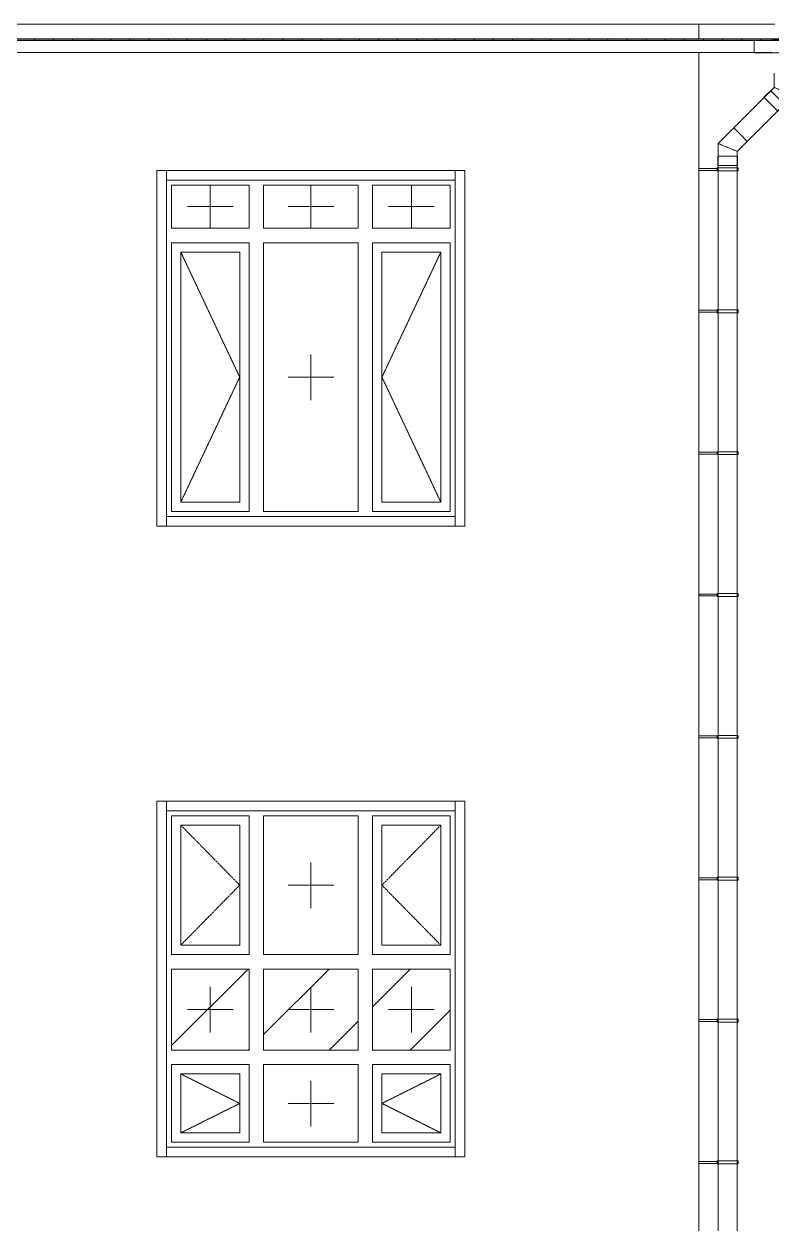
# Model space of a CAD drawing. Header units: millimetres. Extents: x -515342 to 330399, y -224905 to 507333.
# Drawn here: x 236298 to 240210, y 9226 to 15504 of the extents above; entities that cross this region are included whole.
import ezdxf

# ---------------------------------------------------------------- set-up
doc = ezdxf.new("R2010")
doc.units = ezdxf.units.MM
doc.linetypes.add('ASVP_Штриховая_ш2 п1', pattern=[3, 2, -1])
doc.layers.get('0').update_dxf_attribs({"lineweight": 0})
for name, color, linetype, lineweight in [('Витраж', 7, 'Continuous', 0), ('Обобщенные модели', 7, 'Continuous', 0), ('Ограждение', 7, 'Continuous', 0), ('Окна', 7, 'Continuous', 0), ('Окна открывание', 7, 'Continuous', 0), ('Стены внутренние', 7, 'Continuous', 0)]:
    doc.layers.add(name, color=color, linetype=linetype, lineweight=lineweight)
pattern_1 = [(45, (-71.02, 0), (-212.132, 212.132), [])]
pattern_2 = [(236.31, (995.8, 1244.6), (-1777.996, -3556.002), [641.07, -5769.6]), (236.31, (1031.34, 1137.9), (-1777.996, -3556.002), [384.64, -6026.03]), (236.31, (818, 1137.9), (-1777.996, -3556.002), [384.64, -6026.03])]
pattern_3 = [(0, (-71.02, 0), (0, 100), []), (90, (-71.02, 0), (-100, 6e-15), [])]

# ---------------------------------------------------------------- blocks, each defined once
blk = doc.blocks.new('ОкноРехау_3фр__ - ЛК_1570х1820-V39-О_АР_Эскиз_Фасад 1-12 копия 1')
at = {"layer": 'Окна'}
h = blk.add_hatch(dxfattribs=at)
h.set_pattern_fill('FP_1', color=256, style=0, pattern_type=2)
h.set_pattern_definition(pattern_2)
h.paths.add_polyline_path([(15065, 7635), (15155, 7635), (15155, 7943), (14847, 7943), (14847, 7635), (14965, 7635)])
at = {"layer": 'Окна открывание'}
h = blk.add_hatch(dxfattribs=at)
h.set_pattern_fill('FP_2', color=256, style=0, pattern_type=2)
h.set_pattern_definition(pattern_1)
h.paths.add_polyline_path([(13746, 8068), (14152, 8068), (14152, 8492), (13746, 8492), (13746, 8242)])
h = blk.add_hatch(dxfattribs=at)
h.set_pattern_fill('FP_2', color=256, style=0, pattern_type=2)
h.set_pattern_definition(pattern_1)
h.paths.add_polyline_path([(14281.7, 8068), (14722, 8068), (14722, 8492), (14228, 8492), (14228, 8068)])
h = blk.add_hatch(dxfattribs=at)
h.set_pattern_fill('FP_2', color=256, style=0, pattern_type=2)
h.set_pattern_definition(pattern_1)
h.paths.add_polyline_path([(15204, 8068), (15204, 8492), (14798, 8492), (14798, 8068), (15176.3, 8068)])
at = {"layer": 'Окна'}
for p, q in [((14152, 9294), (13746, 9294)), ((13746, 9294), (13746, 8568)), ((14152, 8568), (14152, 9294)), ((14722, 9294), (14228, 9294)), ((14228, 8568), (14228, 9294)), ((14722, 8568), (14722, 9294)), ((15204, 9294), (14798, 9294)), ((14798, 8568), (14798, 9294)), ((15204, 8568), (15204, 9294)), ((13795, 9245), (13795, 8617)), ((14103, 9245), (13795, 9245)), ((14103, 9245), (14103, 8617)), ((14847, 9245), (14847, 8617)), ((15155, 9245), (14847, 9245)), ((15155, 9245), (15155, 8617)), ((13795, 8617), (14103, 8617)), ((14847, 8617), (15155, 8617)), ((14152, 8568), (13746, 8568)), ((14722, 8568), (14228, 8568)), ((15204, 8568), (14798, 8568)), ((13746, 8492), (13746, 8068)), ((13746, 8492), (14152, 8492)), ((14152, 8068), (14152, 8492)), ((14228, 8068), (14228, 8492)), ((14228, 8492), (14722, 8492)), ((14722, 8068), (14722, 8492)), ((14798, 8068), (14798, 8492)), ((14798, 8492), (15204, 8492)), ((15204, 8068), (15204, 8492)), ((14152, 8068), (13746, 8068)), ((14722, 8068), (14228, 8068)), ((15204, 8068), (14798, 8068)), ((14152, 7992), (13746, 7992)), ((13746, 7992), (13746, 7586)), ((14152, 7586), (14152, 7992)), ((14722, 7992), (14228, 7992)), ((14228, 7586), (14228, 7992)), ((14722, 7586), (14722, 7992)), ((15204, 7992), (14798, 7992)), ((14798, 7586), (14798, 7992)), ((15204, 7586), (15204, 7992)), ((13795, 7943), (13795, 7635)), ((14103, 7943), (13795, 7943)), ((14103, 7943), (14103, 7635)), ((14847, 7943), (14847, 7635)), ((15155, 7943), (14847, 7943)), ((15155, 7943), (15155, 7635)), ((13795, 7635), (14103, 7635)), ((14847, 7635), (15155, 7635)), ((13746, 7586), (14152, 7586)), ((14228, 7586), (14722, 7586)), ((14798, 7586), (15204, 7586))]:
    blk.add_line(p, q, dxfattribs=at)
at = {"layer": 'Окна открывание', "linetype": 'ASVP_Штриховая_ш2 п1'}
for p, q in [((13795, 9245), (14103, 8931)), ((15155, 9245), (14847, 8931)), ((14475, 8811), (14475, 9051)), ((14103, 8931), (13795, 8617)), ((14595, 8931), (14355, 8931)), ((14847, 8931), (15155, 8617)), ((13949, 8160), (13949, 8400)), ((14475, 8160), (14475, 8400)), ((15001, 8160), (15001, 8400)), ((14069, 8280), (13829, 8280)), ((14595, 8280), (14355, 8280)), ((15121, 8280), (14881, 8280)), ((13795, 7943), (14103, 7789)), ((15155, 7943), (14847, 7789)), ((14475, 7669), (14475, 7909)), ((14103, 7789), (13795, 7635)), ((14595, 7789), (14355, 7789)), ((14847, 7789), (15155, 7635))]:
    blk.add_line(p, q, dxfattribs=at)
blk = doc.blocks.new('Окно_ПВХ_3Створки_3Фрамуги-верх - АР_Окно_ОП_1820_h_х1570_3ст3фр-в-9699044-О_АР_Эскиз_Фасад 1-12 копия 1')
at = {"layer": 'Окна'}
h = blk.add_hatch(dxfattribs=at)
h.set_pattern_fill('FP_1', color=256, style=0, pattern_type=2)
h.set_pattern_definition(pattern_2)
h.paths.add_polyline_path([(15065, 10935), (15155, 10935), (15155, 12243), (14847, 12243), (14847, 10935), (15020.1, 10935)])
for p, q in [((14152, 12594), (13746, 12594)), ((13746, 12594), (13746, 12368)), ((14152, 12368), (14152, 12594)), ((14722, 12594), (14228, 12594)), ((14228, 12368), (14228, 12594)), ((14722, 12368), (14722, 12594)), ((15204, 12594), (14798, 12594)), ((14798, 12368), (14798, 12594)), ((15204, 12368), (15204, 12594)), ((14152, 12368), (13746, 12368)), ((14722, 12368), (14228, 12368)), ((15204, 12368), (14798, 12368)), ((14152, 12292), (13746, 12292)), ((13746, 12292), (13746, 10886)), ((14152, 10886), (14152, 12292)), ((14722, 12292), (14228, 12292)), ((14228, 10886), (14228, 12292)), ((14722, 10886), (14722, 12292)), ((15204, 12292), (14798, 12292)), ((14798, 10886), (14798, 12292)), ((15204, 10886), (15204, 12292)), ((13795, 12243), (13795, 10935)), ((14103, 12243), (13795, 12243)), ((14103, 12243), (14103, 10935)), ((14847, 12243), (14847, 10935)), ((15155, 12243), (14847, 12243)), ((15155, 12243), (15155, 10935)), ((13795, 10935), (14103, 10935)), ((14847, 10935), (15155, 10935)), ((13746, 10886), (14152, 10886)), ((14228, 10886), (14722, 10886)), ((14798, 10886), (15204, 10886))]:
    blk.add_line(p, q, dxfattribs=at)
at = {"layer": 'Окна открывание', "linetype": 'ASVP_Штриховая_ш2 п1'}
for p, q in [((13949, 12368), (13949, 12594)), ((14475, 12368), (14475, 12594)), ((15001, 12368), (15001, 12594)), ((14069, 12481), (13829, 12481)), ((14595, 12481), (14355, 12481)), ((15121, 12481), (14881, 12481)), ((13795, 12243), (14103, 11589)), ((15155, 12243), (14847, 11589)), ((14475, 11469), (14475, 11709)), ((14103, 11589), (13795, 10935)), ((14595, 11589), (14355, 11589)), ((14847, 11589), (15155, 10935))]:
    blk.add_line(p, q, dxfattribs=at)
blk = doc.blocks.new('Прямоугольный импост - АР_Откос_Металлический_50х330 Белый Правый-9899488-О_АР_Эскиз_Фасад 1-12 копия 1')
at = {"layer": 'Витраж'}
for p, q in [((30162.6, 2570), (30162.6, 2620)), ((31672.6, 2620), (30162.6, 2620)), ((31672.6, 2620), (31672.6, 2570)), ((31672.6, 2570), (30162.6, 2570))]:
    blk.add_line(p, q, dxfattribs=at)
blk = doc.blocks.new('Прямоугольный импост - АР_Откос_Металлический_50х330 Белый Левый-9898756-О_АР_Эскиз_Фасад 1-12 копия 1')
at = {"layer": 'Витраж'}
for p, q in [((30162.6, 760), (30162.6, 810)), ((30162.6, 810), (31672.6, 810)), ((30162.6, 760), (31672.6, 760)), ((31672.6, 810), (31672.6, 760))]:
    blk.add_line(p, q, dxfattribs=at)
blk = doc.blocks.new('Прямоугольный импост - АР_Откос_Металлический_50х330 Белый Правый-9899489-О_АР_Эскиз_Фасад 1-12 копия 1')
at = {"layer": 'Витраж'}
for p, q in [((30112.6, 2620), (30162.6, 2620)), ((30112.6, 2620), (30112.6, 760)), ((30162.6, 2620), (30162.6, 760)), ((30162.6, 760), (30112.6, 760))]:
    blk.add_line(p, q, dxfattribs=at)
blk = doc.blocks.new('Прямоугольный импост - АР_Откос_Металлический_50х330 Белый Левый-9898757-О_АР_Эскиз_Фасад 1-12 копия 1')
at = {"layer": 'Витраж'}
for p, q in [((31672.6, 2620), (31722.6, 2620)), ((31672.6, 760), (31672.6, 2620)), ((31722.6, 760), (31722.6, 2620)), ((31722.6, 760), (31672.6, 760))]:
    blk.add_line(p, q, dxfattribs=at)
blk = doc.blocks.new('ASVP_ОМ_Водосточный желоб - Желоб 125-9912284-О_АР_Эскиз_Фасад 1-12 копия 1')
at = {"layer": 'Обобщенные модели'}
for p, q in [((16793.4, 13350), (195, 13350)), ((195, 13287.5), (16885.9, 13287.5))]:
    blk.add_line(p, q, dxfattribs=at)
blk = doc.blocks.new('FP_273-О_АР_Эскиз_Фасад 1-12 копия 1')
at = {"layer": 'Обобщенные модели'}
for p, q in [((16885.9, 13358.6), (195, 13358.6)), ((13029, 13353.1), (13029, 13359)), ((13129, 13353.1), (13129, 13359)), ((13229, 13353.1), (13229, 13359)), ((13329, 13353.1), (13329, 13359)), ((13429, 13353.1), (13429, 13359)), ((13529, 13353.1), (13529, 13359)), ((13629, 13353.1), (13629, 13359)), ((13729, 13353.1), (13729, 13359)), ((13829, 13353.1), (13829, 13359)), ((13929, 13353.1), (13929, 13359)), ((14029, 13353.1), (14029, 13359)), ((14129, 13353.1), (14129, 13359)), ((14229, 13353.1), (14229, 13359)), ((14329, 13353.1), (14329, 13359)), ((14429, 13353.1), (14429, 13359)), ((14529, 13353.1), (14529, 13359)), ((14629, 13353.1), (14629, 13359)), ((14729, 13353.1), (14729, 13359)), ((14829, 13353.1), (14829, 13359)), ((14929, 13353.1), (14929, 13359)), ((15029, 13353.1), (15029, 13359)), ((15129, 13353.1), (15129, 13359)), ((15229, 13353.1), (15229, 13359)), ((15329, 13353.1), (15329, 13359)), ((15429, 13353.1), (15429, 13359)), ((15529, 13353.1), (15529, 13359)), ((15629, 13353.1), (15629, 13359)), ((15729, 13353.1), (15729, 13359)), ((15829, 13353.1), (15829, 13359)), ((15929, 13353.1), (15929, 13359)), ((16029, 13353.1), (16029, 13359)), ((16129, 13353.1), (16129, 13359)), ((16229, 13353.1), (16229, 13359)), ((16329, 13353.1), (16329, 13359)), ((16429, 13353.1), (16429, 13359)), ((16529, 13353.1), (16529, 13359)), ((16629, 13353.1), (16629, 13359)), ((16729, 13353.1), (16729, 13359)), ((16829, 13353.1), (16829, 13359))]:
    blk.add_line(p, q, dxfattribs=at)
blk = doc.blocks.new('Влж_Решетка для желоба - Решетка 125-9884270-О_АР_Эскиз_Фасад 1-12 копия 1')
at = {"layer": 'Обобщенные модели'}
h = blk.add_hatch(dxfattribs=at)
h.set_pattern_fill('FP_14', color=256, style=0, pattern_type=2)
h.set_pattern_definition(pattern_3)
h.paths.add_polyline_path([(16853.8, 13350), (16885.9, 13350), (16885.9, 13352), (195, 13352), (195, 13350), (16793.4, 13350)])
for p, q in [((195, 13352), (16885.9, 13352)), ((195, 13350), (16793.4, 13350)), ((16885.9, 13357.8), (16885.9, 13352)), ((16885.9, 13352), (16885.9, 13350))]:
    blk.add_line(p, q, dxfattribs=at)
blk.add_blockref('FP_273-О_АР_Эскиз_Фасад 1-12 копия 1', (0, 0), dxfattribs=at)
blk = doc.blocks.new('ASVP_ОМ_Водосточная труба_На стене - Труба 100-9884163-О_АР_Эскиз_Фасад 1-12 копия 1')
at = {"layer": 'Обобщенные модели'}
for p, q in [((16605, 12745.7), (16605, -754.3)), ((16705, -754.3), (16705, 12745.7))]:
    blk.add_line(p, q, dxfattribs=at)
blk = doc.blocks.new('Влж_Водосточная труба_Хомут - Хомут-9745428-О_АР_Эскиз_Фасад 1-12 копия 1')
at = {"layer": 'Обобщенные модели'}
for p, q in [((16600, 9711.8), (16505, 9711.8)), ((16505, 9701.8), (16600, 9701.8)), ((16600, 9714.3), (16600, 9711.8)), ((16600, 9714.3), (16655, 9714.3)), ((16600, 9701.8), (16600, 9699.3)), ((16655, 9699.3), (16600, 9699.3)), ((16655, 9714.3), (16710, 9714.3)), ((16710, 9699.3), (16655, 9699.3)), ((16710, 9699.3), (16710, 9714.3))]:
    blk.add_line(p, q, dxfattribs=at)
blk.add_open_spline([(16600, 9711.8), (16600, 9711.8), (16600, 9711.8), (16600, 9711.8)], degree=3, dxfattribs=at)
for points, knots in [([(16600, 9711.8), (16600, 9711.8), (16600, 9711.8), (16600, 9711.8), (16600, 9711.6), (16600, 9711.3), (16600.1, 9710.7), (16600.1, 9709.9), (16600.2, 9708.6), (16600.2, 9707.6), (16600.2, 9706.8)], [0.5000435, 0.5000435, 0.5000435, 0.5000435, 0.5138889, 0.5486111, 0.5833333, 0.6527778, 0.7222222, 0.7916667, 0.8611111, 1, 1, 1, 1]), ([(16600.2, 9706.8), (16600.2, 9706.5), (16600.2, 9705.9), (16600.2, 9705.1), (16600.2, 9704.3), (16600.1, 9703.6), (16600.1, 9703), (16600.1, 9702.5), (16600, 9702.1), (16600, 9701.9), (16600, 9701.8), (16600, 9701.8)], [0, 0, 0, 0, 0.0555556, 0.1111111, 0.1666667, 0.2222222, 0.2777778, 0.3333333, 0.3888889, 0.4444444, 0.4999565, 0.4999565, 0.4999565, 0.4999565]), ([(16600, 9701.8), (16600, 9701.8), (16600, 9701.8), (16600, 9701.9), (16600, 9701.9)], [0.49995738, 0.49995738, 0.49995738, 0.49995738, 0.51388889, 0.54861111, 0.54861111, 0.54861111, 0.54861111])]:
    blk.add_open_spline(points, degree=3, knots=knots, dxfattribs=at)
blk = doc.blocks.new('Влж_Водосточная труба_Хомут - Хомут-V274-О_АР_Эскиз_Фасад 1-12 копия 1')
at = {"layer": 'Обобщенные модели'}
for p, q in [((16600, 10454.1), (16505, 10454.1)), ((16505, 10444.1), (16600, 10444.1)), ((16600, 10456.6), (16600, 10454.1)), ((16600, 10456.6), (16655, 10456.6)), ((16600, 10444.1), (16600, 10441.6)), ((16655, 10441.6), (16600, 10441.6)), ((16655, 10456.6), (16710, 10456.6)), ((16710, 10441.6), (16655, 10441.6)), ((16710, 10441.6), (16710, 10456.6))]:
    blk.add_line(p, q, dxfattribs=at)
blk.add_open_spline([(16600, 10454), (16600, 10454), (16600, 10454.1), (16600, 10454.1)], degree=3, dxfattribs=at)
for points, knots in [([(16600, 10454.1), (16600, 10454.1), (16600, 10454.1), (16600, 10454), (16600, 10453.9), (16600, 10453.5), (16600.1, 10452.9), (16600.1, 10452.1), (16600.2, 10450.9), (16600.2, 10449.8), (16600.2, 10449.1)], [0.5000435, 0.5000435, 0.5000435, 0.5000435, 0.5138889, 0.5486111, 0.5833333, 0.6527778, 0.7222222, 0.7916667, 0.8611111, 1, 1, 1, 1]), ([(16600.2, 10449.1), (16600.2, 10448.8), (16600.2, 10448.2), (16600.2, 10447.3), (16600.2, 10446.5), (16600.1, 10445.8), (16600.1, 10445.2), (16600.1, 10444.7), (16600, 10444.3), (16600, 10444.1), (16600, 10444.1), (16600, 10444.1)], [0, 0, 0, 0, 0.0555556, 0.1111111, 0.1666667, 0.2222222, 0.2777778, 0.3333333, 0.3888889, 0.4444444, 0.4999565, 0.4999565, 0.4999565, 0.4999565]), ([(16600, 10444.1), (16600, 10444.1), (16600, 10444.1), (16600, 10444.1), (16600, 10444.1)], [0.49995738, 0.49995738, 0.49995738, 0.49995738, 0.51388889, 0.54861111, 0.54861111, 0.54861111, 0.54861111])]:
    blk.add_open_spline(points, degree=3, knots=knots, dxfattribs=at)
blk = doc.blocks.new('Влж_Водосточная труба_Хомут - Хомут-V275-О_АР_Эскиз_Фасад 1-12 копия 1')
at = {"layer": 'Обобщенные модели'}
for p, q in [((16600, 11196.3), (16505, 11196.3)), ((16505, 11186.3), (16600, 11186.3)), ((16600, 11198.8), (16600, 11196.3)), ((16600, 11198.8), (16655, 11198.8)), ((16600, 11186.3), (16600, 11183.8)), ((16655, 11183.8), (16600, 11183.8)), ((16655, 11198.8), (16710, 11198.8)), ((16710, 11183.8), (16655, 11183.8)), ((16710, 11183.8), (16710, 11198.8))]:
    blk.add_line(p, q, dxfattribs=at)
blk.add_open_spline([(16600, 11196.2), (16600, 11196.3), (16600, 11196.3), (16600, 11196.3)], degree=3, dxfattribs=at)
for points, knots in [([(16600, 11196.3), (16600, 11196.3), (16600, 11196.3), (16600, 11196.2), (16600, 11196.1), (16600, 11195.8), (16600.1, 11195.1), (16600.1, 11194.4), (16600.2, 11193.1), (16600.2, 11192), (16600.2, 11191.3)], [0.5000435, 0.5000435, 0.5000435, 0.5000435, 0.5138889, 0.5486111, 0.5833333, 0.6527778, 0.7222222, 0.7916667, 0.8611111, 1, 1, 1, 1]), ([(16600.2, 11191.3), (16600.2, 11191), (16600.2, 11190.4), (16600.2, 11189.6), (16600.2, 11188.8), (16600.1, 11188.1), (16600.1, 11187.4), (16600.1, 11186.9), (16600, 11186.6), (16600, 11186.3), (16600, 11186.3), (16600, 11186.3)], [0, 0, 0, 0, 0.0555556, 0.1111111, 0.1666667, 0.2222222, 0.2777778, 0.3333333, 0.3888889, 0.4444444, 0.4999565, 0.4999565, 0.4999565, 0.4999565]), ([(16600, 11186.3), (16600, 11186.3), (16600, 11186.3), (16600, 11186.3), (16600, 11186.3)], [0.49995738, 0.49995738, 0.49995738, 0.49995738, 0.51388889, 0.54861111, 0.54861111, 0.54861111, 0.54861111])]:
    blk.add_open_spline(points, degree=3, knots=knots, dxfattribs=at)
blk = doc.blocks.new('Влж_Решетка для желоба - Решетка 125-9912537-О_АР_Эскиз_Фасад 1-12 копия 1')
at = {"layer": 'Обобщенные модели'}
h = blk.add_hatch(dxfattribs=at)
h.set_pattern_fill('FP_14', color=256, style=0, pattern_type=2)
h.set_pattern_definition(pattern_3)
h.paths.add_polyline_path([(17010.9, 13350), (17010.6, 13352), (16965.7, 13357.8), (16927.4, 13357.8), (16885.9, 13352), (16886.1, 13350), (16927.4, 13355.8), (16969.4, 13355.8), (17010.7, 13350)])
blk.add_line((17010.9, 13350), (17010.9, 13352), dxfattribs=at)
for centre in [(16948.4, 13058.6), (16948.4, 13056.6)]:
    blk.add_arc(centre, 300, 77.9753, 102.01471, dxfattribs=at)
blk = doc.blocks.new('ASVP_ОМ_Водосточная труба_Колено 135 - Колено 135-9883028-О_АР_Эскиз_Фасад 1-12 копия 1')
at = {"layer": 'Обобщенные модели'}
for p, q in [((16686.8, 12893.3), (16605, 12811.4)), ((16686.8, 12893.3), (16722.2, 12857.9)), ((16605, 12811.4), (16605, 12745.7)), ((16705, 12770), (16757.5, 12822.5)), ((16722.2, 12857.9), (16757.5, 12822.5)), ((16603.5, 12745.7), (16603.5, 12695.7)), ((16603.5, 12745.7), (16704.7, 12745.7)), ((16705, 12745.7), (16705, 12770)), ((16705.2, 12745.7), (16706.5, 12745.7)), ((16706.5, 12695.7), (16706.5, 12745.7)), ((16704.7, 12695.7), (16603.5, 12695.7)), ((16706.5, 12695.7), (16705.2, 12695.7))]:
    blk.add_line(p, q, dxfattribs=at)
for points, knots in [([(16605, 12811.4), (16605, 12811.4), (16606.1, 12811), (16611.2, 12808.9), (16617.9, 12806.1), (16624.5, 12803.4), (16631.7, 12800.4), (16641.9, 12796.2), (16650.6, 12792.5), (16655, 12790.7)], [0.5, 0.5, 0.5, 0.5, 0.5833333, 0.6666667, 0.75, 0.7916667, 0.8333333, 0.9166667, 1, 1, 1, 1]), ([(16655, 12790.7), (16659.4, 12788.9), (16668.1, 12785.3), (16678.3, 12781.1), (16685.5, 12778.1), (16692.1, 12775.4), (16698.8, 12772.6), (16703.9, 12770.5), (16705, 12770), (16705, 12770)], [0, 0, 0, 0, 0.0833333, 0.1666667, 0.2083333, 0.25, 0.3333333, 0.4166667, 0.5, 0.5, 0.5, 0.5])]:
    blk.add_open_spline(points, degree=3, knots=knots, dxfattribs=at)
blk = doc.blocks.new('ASVP_ОМ_Водосточная труба - Трубы 100-9883363-О_АР_Эскиз_Фасад 1-12 копия 1')
at = {"layer": 'Обобщенные модели'}
for p, q in [((16881.3, 13087.7), (16686.8, 12893.3)), ((16757.5, 12822.5), (16952, 13017)), ((16722.2, 12857.9), (16686.8, 12893.3)), ((16757.5, 12822.5), (16722.2, 12857.9))]:
    blk.add_line(p, q, dxfattribs=at)
blk = doc.blocks.new('ASVP_ОМ_Водосточная труба_Колено 135 - Колено 135-9882107-О_АР_Эскиз_Фасад 1-12 копия 1')
at = {"layer": 'Обобщенные модели'}
for p, q in [((16898.4, 13179.2), (16898.4, 13104.9)), ((16998.4, 13063.5), (16998.4, 13179.2)), ((16880.2, 13088.8), (16844.9, 13053.4)), ((16898.4, 13104.9), (16881.3, 13087.7)), ((16881.5, 13087.5), (16953, 13015.9)), ((16952, 13017), (16998.4, 13063.5)), ((16917.7, 12980.6), (16846.1, 13052.2)), ((16917.7, 12980.6), (16953, 13015.9))]:
    blk.add_line(p, q, dxfattribs=at)
for points, knots in [([(16898.4, 13104.9), (16898.4, 13104.9), (16899.6, 13104.4), (16904.7, 13102.3), (16911.3, 13099.5), (16917.9, 13096.8), (16925.2, 13093.8), (16935.4, 13089.6), (16944.1, 13086), (16948.4, 13084.2)], [0.5, 0.5, 0.5, 0.5, 0.5833333, 0.6666667, 0.75, 0.7916667, 0.8333333, 0.9166667, 1, 1, 1, 1]), ([(16948.4, 13084.2), (16952.8, 13082.3), (16961.5, 13078.8), (16971.7, 13074.5), (16979, 13071.5), (16985.6, 13068.8), (16992.2, 13066), (16997.3, 13063.9), (16998.4, 13063.5), (16998.4, 13063.5)], [0, 0, 0, 0, 0.0833333, 0.1666667, 0.2083333, 0.25, 0.3333333, 0.4166667, 0.5, 0.5, 0.5, 0.5])]:
    blk.add_open_spline(points, degree=3, knots=knots, dxfattribs=at)
blk = doc.blocks.new('Влж_Детали для желоба - Угол 90гр 125-9912225-О_АР_Эскиз_Фасад 1-12 копия 1')
at = {"layer": 'Обобщенные модели'}
for p, q in [((16793.4, 13286.5), (16793.4, 13350)), ((16793.4, 13350), (17011.9, 13350)), ((16793.4, 13286.5), (16948.4, 13286.5))]:
    blk.add_line(p, q, dxfattribs=at)
blk.add_open_spline([(17011.9, 13350), (17011.9, 13344.5), (17010.8, 13336.1), (17007.2, 13325.6), (17003.5, 13318.2), (16999.7, 13312.4), (16996.2, 13308.1), (16992.4, 13304.1), (16987.2, 13299.5), (16981.4, 13295.6), (16976.5, 13293), (16972.7, 13291.3), (16968.8, 13289.8), (16964.8, 13288.6), (16960.8, 13287.7), (16956.7, 13287), (16952.6, 13286.6), (16949.8, 13286.5), (16948.4, 13286.5)], degree=3, knots=[0, 0, 0, 0, 0.0833333, 0.125, 0.1666667, 0.2083333, 0.2291667, 0.25, 0.2916667, 0.3333333, 0.3541667, 0.375, 0.3958333, 0.4166667, 0.4375, 0.4583333, 0.4791667, 0.5, 0.5, 0.5, 0.5], dxfattribs=at)
blk = doc.blocks.new('FP_315-О_АР_Эскиз_Фасад 1-12 копия 1')
at = {"layer": 'Обобщенные модели'}
blk.add_line((84744.1, 13358.6), (16885.9, 13358.6), dxfattribs=at)
blk = doc.blocks.new('Влж_Решетка для желоба - Решетка 125-9912624-О_АР_Эскиз_Фасад 1-12 копия 1')
at = {"layer": 'Обобщенные модели'}
blk.add_line((16885.9, 13357.9), (16885.9, 13357.9), dxfattribs=at)
blk.add_blockref('FP_315-О_АР_Эскиз_Фасад 1-12 копия 1', (0, 0), dxfattribs=at)
blk = doc.blocks.new('СД_Люблино_Фасады_rvt-1-О_АР_Эскиз_Фасад 1-12 копия 1')
at = {"layer": 'Стены внутренние'}
for p, q in [((16505, 13357.7), (16505, 13436.6)), ((16505, 200), (16505, 13287.5))]:
    blk.add_line(p, q, dxfattribs=at)
at = {"layer": 'Витраж', "lineweight": 9}
for name, p in [('Прямоугольный импост - АР_Откос_Металлический_50х330 Белый Правый-9899489-О_АР_Эскиз_Фасад 1-12 копия 1', (-16442.6, 10050)), ('Прямоугольный импост - АР_Откос_Металлический_50х330 Белый Правый-9899488-О_АР_Эскиз_Фасад 1-12 копия 1', (-16442.6, 10050)), ('Прямоугольный импост - АР_Откос_Металлический_50х330 Белый Левый-9898757-О_АР_Эскиз_Фасад 1-12 копия 1', (-16442.6, 10050)), ('Прямоугольный импост - АР_Откос_Металлический_50х330 Белый Левый-9898756-О_АР_Эскиз_Фасад 1-12 копия 1', (-16442.6, 10050)), ('Прямоугольный импост - АР_Откос_Металлический_50х330 Белый Правый-9899489-О_АР_Эскиз_Фасад 1-12 копия 1', (-16442.6, 6750)), ('Прямоугольный импост - АР_Откос_Металлический_50х330 Белый Правый-9899488-О_АР_Эскиз_Фасад 1-12 копия 1', (-16442.6, 6750)), ('Прямоугольный импост - АР_Откос_Металлический_50х330 Белый Левый-9898757-О_АР_Эскиз_Фасад 1-12 копия 1', (-16442.6, 6750)), ('Прямоугольный импост - АР_Откос_Металлический_50х330 Белый Левый-9898756-О_АР_Эскиз_Фасад 1-12 копия 1', (-16442.6, 6750))]:
    blk.add_blockref(name, p, dxfattribs=at)
at = {"layer": 'Обобщенные модели', "lineweight": 9}
for name, p in [('Влж_Решетка для желоба - Решетка 125-9884270-О_АР_Эскиз_Фасад 1-12 копия 1', (0, 0)), ('ASVP_ОМ_Водосточный желоб - Желоб 125-9912284-О_АР_Эскиз_Фасад 1-12 копия 1', (0, 0)), ('Влж_Детали для желоба - Угол 90гр 125-9912225-О_АР_Эскиз_Фасад 1-12 копия 1', (0, 0)), ('Влж_Решетка для желоба - Решетка 125-9912624-О_АР_Эскиз_Фасад 1-12 копия 1', (0, 0)), ('Влж_Решетка для желоба - Решетка 125-9912537-О_АР_Эскиз_Фасад 1-12 копия 1', (0, 0)), ('ASVP_ОМ_Водосточная труба_Колено 135 - Колено 135-9882107-О_АР_Эскиз_Фасад 1-12 копия 1', (0, 0)), ('ASVP_ОМ_Водосточная труба - Трубы 100-9883363-О_АР_Эскиз_Фасад 1-12 копия 1', (0, 0)), ('ASVP_ОМ_Водосточная труба_Колено 135 - Колено 135-9883028-О_АР_Эскиз_Фасад 1-12 копия 1', (0, 0)), ('ASVP_ОМ_Водосточная труба_На стене - Труба 100-9884163-О_АР_Эскиз_Фасад 1-12 копия 1', (0, 0)), ('Влж_Водосточная труба_Хомут - Хомут-V275-О_АР_Эскиз_Фасад 1-12 копия 1', (0, 1484.4)), ('Влж_Водосточная труба_Хомут - Хомут-V274-О_АР_Эскиз_Фасад 1-12 копия 1', (0, 1484.4)), ('Влж_Водосточная труба_Хомут - Хомут-V275-О_АР_Эскиз_Фасад 1-12 копия 1', (0, 0)), ('Влж_Водосточная труба_Хомут - Хомут-V274-О_АР_Эскиз_Фасад 1-12 копия 1', (0, 0)), ('Влж_Водосточная труба_Хомут - Хомут-9745428-О_АР_Эскиз_Фасад 1-12 копия 1', (0, 0)), ('Влж_Водосточная труба_Хомут - Хомут-V275-О_АР_Эскиз_Фасад 1-12 копия 1', (0, -2226.7)), ('Влж_Водосточная труба_Хомут - Хомут-V274-О_АР_Эскиз_Фасад 1-12 копия 1', (0, -2226.7)), ('Влж_Водосточная труба_Хомут - Хомут-V274-О_АР_Эскиз_Фасад 1-12 копия 1', (0, -2968.9))]:
    blk.add_blockref(name, p, dxfattribs=at)
at = {"layer": 'Окна', "lineweight": 9}
for name in ['Окно_ПВХ_3Створки_3Фрамуги-верх - АР_Окно_ОП_1820_h_х1570_3ст3фр-в-9699044-О_АР_Эскиз_Фасад 1-12 копия 1', 'ОкноРехау_3фр__ - ЛК_1570х1820-V39-О_АР_Эскиз_Фасад 1-12 копия 1']:
    blk.add_blockref(name, (0, 0), dxfattribs=at)
blk = doc.blocks.new('Ограждение - Ограждение-9809147-О_АР_Эскиз_Фасад 1-12 копия 1')
at = {"layer": 'Ограждение'}
blk.add_line((127.3, 13436.4), (16902.7, 13436.4), dxfattribs=at)

msp = doc.modelspace()

# ---------------------------------------------------------------- block references
msp.add_blockref('СД_Люблино_Фасады_rvt-1-О_АР_Эскиз_Фасад 1-12 копия 1', (223323.3997, 2067.7355))
at = {"layer": 'Ограждение'}
msp.add_blockref('Ограждение - Ограждение-9809147-О_АР_Эскиз_Фасад 1-12 копия 1', (223323.3997, 2067.7355), dxfattribs=at)

doc.saveas('drawing.dxf')
